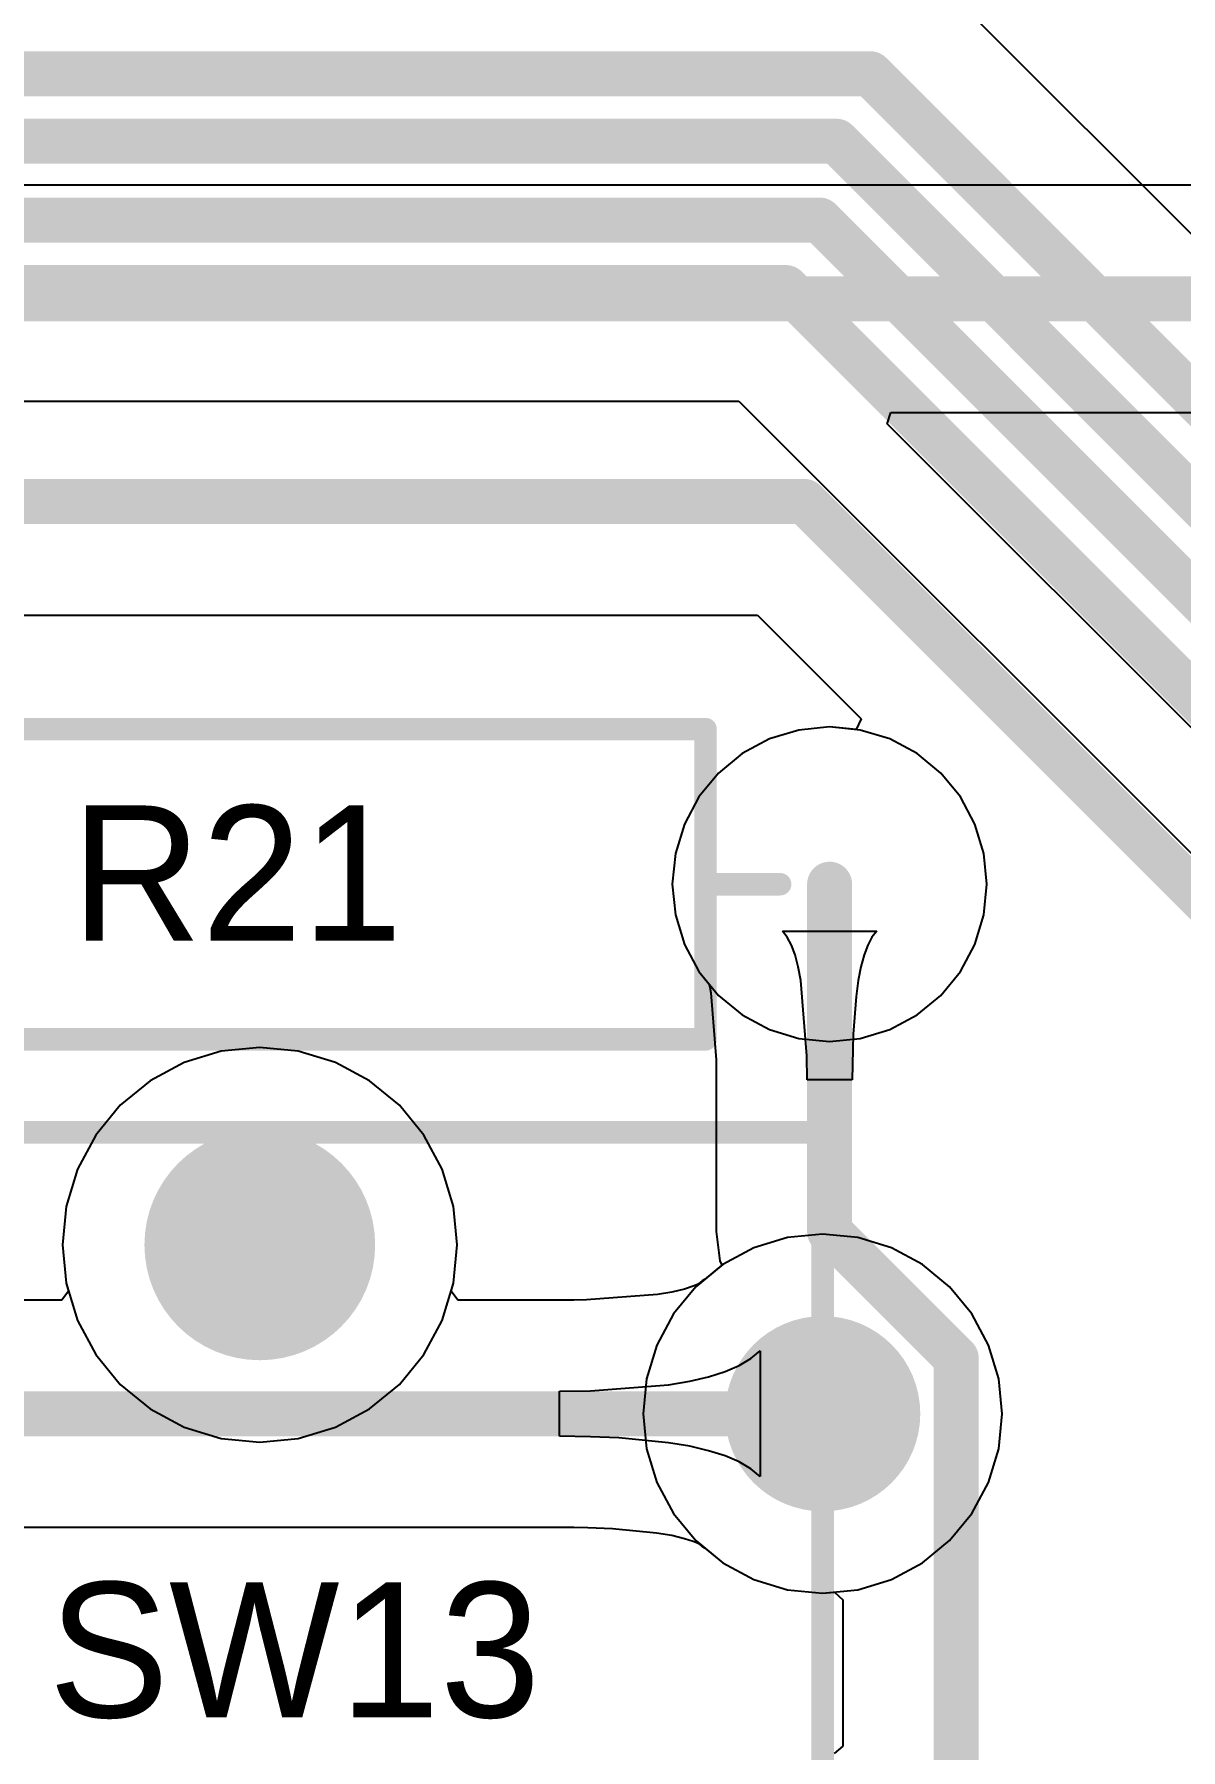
# Model space of a CAD drawing. Header units: millimetres. Extents: x 0 to 140, y 0 to 130.
# Drawn here: x 94.58 to 107.52, y 61.61 to 80.96 of the extents above; entities that cross this region are included whole.
import ezdxf

# ---------------------------------------------------------------- set-up
doc = ezdxf.new("R2010")
doc.units = ezdxf.units.MM
for name, color, linetype in [('BottomLayer', 5, 'Continuous'), ('BottomSolder', 6, 'Continuous'), ('MultiLayer', 9, 'Continuous'), ('PadHoleLayer', 156, 'Continuous'), ('TopLayer', 1, 'Continuous'), ('TopOverlay', 2, 'Continuous'), ('TopSolder', 216, 'Continuous')]:
    doc.layers.add(name, color=color, linetype=linetype)

# ---------------------------------------------------------------- blocks, each defined once
blk = doc.blocks.new('SW_4P_B_1')
at = {"layer": 'BottomLayer'}
h = blk.add_hatch(color=5, dxfattribs=at)
edge = h.paths.add_edge_path()
edge.add_arc((-0.0254, 4.445), 1.2, 0, 360)
h = blk.add_hatch(color=5, dxfattribs=at)
edge = h.paths.add_edge_path()
edge.add_arc((-6.3754, 2.54), 1, 0, 360)
h = blk.add_hatch(color=5, dxfattribs=at)
edge = h.paths.add_edge_path()
edge.add_arc((6.35, 2.54), 1, 0, 360)
h = blk.add_hatch(color=5, dxfattribs=at)
edge = h.paths.add_edge_path()
edge.add_arc((-6.3754, -2.54), 1, 0, 360)
h = blk.add_hatch(color=5, dxfattribs=at)
edge = h.paths.add_edge_path()
edge.add_arc((6.3246, -2.54), 1, 0, 360)
h = blk.add_hatch(color=5, dxfattribs=at)
edge = h.paths.add_edge_path()
edge.add_arc((-0.0254, -4.445), 1.2, 0, 360)
at = {"layer": 'BottomSolder'}
h = blk.add_hatch(color=6, dxfattribs=at)
edge = h.paths.add_edge_path()
edge.add_arc((-0.0254, 4.445), 1.3016, 0, 360)
h = blk.add_hatch(color=6, dxfattribs=at)
edge = h.paths.add_edge_path()
edge.add_arc((-6.3754, 2.54), 1.1016, 0, 360)
h = blk.add_hatch(color=6, dxfattribs=at)
edge = h.paths.add_edge_path()
edge.add_arc((6.35, 2.54), 1.1016, 0, 360)
h = blk.add_hatch(color=6, dxfattribs=at)
edge = h.paths.add_edge_path()
edge.add_arc((-6.3754, -2.54), 1.1016, 0, 360)
h = blk.add_hatch(color=6, dxfattribs=at)
edge = h.paths.add_edge_path()
edge.add_arc((6.3246, -2.54), 1.1016, 0, 360)
h = blk.add_hatch(color=6, dxfattribs=at)
edge = h.paths.add_edge_path()
edge.add_arc((-0.0254, -4.445), 1.3016, 0, 360)
at = {"layer": 'MultiLayer'}
h = blk.add_hatch(color=9, dxfattribs=at)
edge = h.paths.add_edge_path()
edge.add_arc((-0.0254, 4.445), 1.2, 0, 360)
h = blk.add_hatch(color=9, dxfattribs=at)
edge = h.paths.add_edge_path()
edge.add_arc((-6.3754, 2.54), 1, 0, 360)
h = blk.add_hatch(color=9, dxfattribs=at)
edge = h.paths.add_edge_path()
edge.add_arc((6.35, 2.54), 1, 0, 360)
h = blk.add_hatch(color=9, dxfattribs=at)
edge = h.paths.add_edge_path()
edge.add_arc((-6.3754, -2.54), 1, 0, 360)
h = blk.add_hatch(color=9, dxfattribs=at)
edge = h.paths.add_edge_path()
edge.add_arc((6.3246, -2.54), 1, 0, 360)
h = blk.add_hatch(color=9, dxfattribs=at)
edge = h.paths.add_edge_path()
edge.add_arc((-0.0254, -4.445), 1.2, 0, 360)
at = {"layer": 'PadHoleLayer'}
h = blk.add_hatch(color=156, dxfattribs=at)
edge = h.paths.add_edge_path()
edge.add_arc((-0.0254, 4.445), 1, 0, 360)
h = blk.add_hatch(color=156, dxfattribs=at)
edge = h.paths.add_edge_path()
edge.add_arc((-6.3754, 2.54), 0.6, 0, 360)
h = blk.add_hatch(color=156, dxfattribs=at)
edge = h.paths.add_edge_path()
edge.add_arc((6.35, 2.54), 0.6, 0, 360)
h = blk.add_hatch(color=156, dxfattribs=at)
edge = h.paths.add_edge_path()
edge.add_arc((-6.3754, -2.54), 0.6, 0, 360)
h = blk.add_hatch(color=156, dxfattribs=at)
edge = h.paths.add_edge_path()
edge.add_arc((6.3246, -2.54), 0.6, 0, 360)
h = blk.add_hatch(color=156, dxfattribs=at)
edge = h.paths.add_edge_path()
edge.add_arc((-0.0254, -4.445), 1, 0, 360)
at = {"layer": 'TopLayer'}
h = blk.add_hatch(color=1, dxfattribs=at)
edge = h.paths.add_edge_path()
edge.add_arc((-0.0254, 4.445), 1.2, 0, 360)
h = blk.add_hatch(color=1, dxfattribs=at)
edge = h.paths.add_edge_path()
edge.add_arc((-6.3754, 2.54), 1, 0, 360)
h = blk.add_hatch(color=1, dxfattribs=at)
edge = h.paths.add_edge_path()
edge.add_arc((6.35, 2.54), 1, 0, 360)
h = blk.add_hatch(color=1, dxfattribs=at)
edge = h.paths.add_edge_path()
edge.add_arc((-6.3754, -2.54), 1, 0, 360)
h = blk.add_hatch(color=1, dxfattribs=at)
edge = h.paths.add_edge_path()
edge.add_arc((6.3246, -2.54), 1, 0, 360)
h = blk.add_hatch(color=1, dxfattribs=at)
edge = h.paths.add_edge_path()
edge.add_arc((-0.0254, -4.445), 1.2, 0, 360)
at = {"layer": 'TopSolder'}
h = blk.add_hatch(color=216, dxfattribs=at)
edge = h.paths.add_edge_path()
edge.add_arc((-0.0254, 4.445), 1.3016, 0, 360)
h = blk.add_hatch(color=216, dxfattribs=at)
edge = h.paths.add_edge_path()
edge.add_arc((-6.3754, 2.54), 1.1016, 0, 360)
h = blk.add_hatch(color=216, dxfattribs=at)
edge = h.paths.add_edge_path()
edge.add_arc((6.35, 2.54), 1.1016, 0, 360)
h = blk.add_hatch(color=216, dxfattribs=at)
edge = h.paths.add_edge_path()
edge.add_arc((-6.3754, -2.54), 1.1016, 0, 360)
h = blk.add_hatch(color=216, dxfattribs=at)
edge = h.paths.add_edge_path()
edge.add_arc((6.3246, -2.54), 1.1016, 0, 360)
h = blk.add_hatch(color=216, dxfattribs=at)
edge = h.paths.add_edge_path()
edge.add_arc((-0.0254, -4.445), 1.3016, 0, 360)
at = {"layer": 'TopOverlay', "const_width": 0.254}
for points in [[(-6.3754, 5.715), (-6.3754, -5.715)], [(6.3246, 5.715), (-6.3754, 5.715)], [(6.3246, 5.715), (6.3246, -5.715)], [(6.3246, -5.715), (-6.3754, -5.715)]]:
    blk.add_lwpolyline(points, dxfattribs=at)
at = {"layer": 'TopOverlay', "const_width": 0.127}
for points in [[(-6.4389, 5.715, 1), (-6.3119, 5.715, 1)], [(-6.4389, 5.715, 1), (-6.3119, 5.715, 1)], [(6.2611, 5.715, 1), (6.3881, 5.715, 1)], [(6.2611, 5.715, 1), (6.3881, 5.715, 1)], [(-6.4389, -5.715, 1), (-6.3119, -5.715, 1)], [(-6.4389, -5.715, 1), (-6.3119, -5.715, 1)], [(6.2611, -5.715, 1), (6.3881, -5.715, 1)], [(6.2611, -5.715, 1), (6.3881, -5.715, 1)]]:
    blk.add_lwpolyline(points, format="xyb", close=True, dxfattribs=at)
blk = doc.blocks.new('_________1_2__30')
at = {"layer": 'BottomLayer'}
h = blk.add_hatch(color=5, dxfattribs=at)
edge = h.paths.add_edge_path()
edge.add_arc((-6.4, 0), 0.75, 0, 360)
h = blk.add_hatch(color=5, dxfattribs=at)
edge = h.paths.add_edge_path()
edge.add_arc((6.4, 0), 0.75, 0, 360)
at = {"layer": 'BottomSolder'}
h = blk.add_hatch(color=6, dxfattribs=at)
edge = h.paths.add_edge_path()
edge.add_arc((-6.4, 0), 0.852, 0, 360)
h = blk.add_hatch(color=6, dxfattribs=at)
edge = h.paths.add_edge_path()
edge.add_arc((6.4, 0), 0.852, 0, 360)
at = {"layer": 'MultiLayer'}
h = blk.add_hatch(color=9, dxfattribs=at)
edge = h.paths.add_edge_path()
edge.add_arc((-6.4, 0), 0.75, 0, 360)
h = blk.add_hatch(color=9, dxfattribs=at)
edge = h.paths.add_edge_path()
edge.add_arc((6.4, 0), 0.75, 0, 360)
at = {"layer": 'PadHoleLayer'}
h = blk.add_hatch(color=156, dxfattribs=at)
edge = h.paths.add_edge_path()
edge.add_arc((-6.4, 0), 0.35, 0, 360)
h = blk.add_hatch(color=156, dxfattribs=at)
edge = h.paths.add_edge_path()
edge.add_arc((6.4, 0), 0.35, 0, 360)
at = {"layer": 'TopLayer'}
h = blk.add_hatch(color=1, dxfattribs=at)
edge = h.paths.add_edge_path()
edge.add_arc((-6.4, 0), 0.75, 0, 360)
h = blk.add_hatch(color=1, dxfattribs=at)
edge = h.paths.add_edge_path()
edge.add_arc((6.4, 0), 0.75, 0, 360)
at = {"layer": 'TopSolder'}
h = blk.add_hatch(color=216, dxfattribs=at)
edge = h.paths.add_edge_path()
edge.add_arc((-6.4, 0), 0.852, 0, 360)
h = blk.add_hatch(color=216, dxfattribs=at)
edge = h.paths.add_edge_path()
edge.add_arc((6.4, 0), 0.852, 0, 360)
at = {"layer": 'TopOverlay', "const_width": 0.254}
for points in [[(-5, -1.75), (-5, 1.75)], [(-5, 1.75), (5, 1.75)], [(5, -1.75), (5, 1.75)], [(-5.842, 0), (-5.08, 0)], [(5.08, 0), (5.842, 0)], [(-5, -1.75), (5, -1.75)]]:
    blk.add_lwpolyline(points, dxfattribs=at)
at = {"layer": 'TopOverlay', "const_width": 0.127}
for points in [[(-5.064, 1.75, 1), (-4.937, 1.75, 1)], [(-5.064, 1.75, 1), (-4.937, 1.75, 1)], [(4.937, 1.75, 1), (5.064, 1.75, 1)], [(4.937, 1.75, 1), (5.064, 1.75, 1)], [(-5.905, 0, 1), (-5.779, 0, 1)], [(-5.144, 0, 1), (-5.016, 0, 1)], [(5.016, 0, 1), (5.144, 0, 1)], [(5.779, 0, 1), (5.905, 0, 1)], [(-5.064, -1.75, 1), (-4.937, -1.75, 1)], [(-5.064, -1.75, 1), (-4.937, -1.75, 1)], [(4.937, -1.75, 1), (5.064, -1.75, 1)], [(4.937, -1.75, 1), (5.064, -1.75, 1)]]:
    blk.add_lwpolyline(points, format="xyb", close=True, dxfattribs=at)

msp = doc.modelspace()

# ---------------------------------------------------------------- linework, layer by layer
at = {"layer": 'BottomLayer'}
for p, q in [((111.075, 79.259), (81.28, 79.259)), ((104.205, 76.57), (104.244, 76.697)), ((104.244, 76.697), (111.087, 76.697)), ((110.476, 70.299), (104.205, 76.57)), ((83.45, 74.411), (102.74, 74.411)), ((102.74, 74.411), (103.91, 73.241)), ((103.91, 73.241), (103.853, 73.119)), ((102.876, 73.013), (102.569, 72.849)), ((103.209, 73.114), (102.876, 73.013)), ((103.555, 73.149), (103.209, 73.114)), ((103.853, 73.119), (103.555, 73.149)), ((102.569, 72.849), (102.3, 72.629)), ((102.3, 72.629), (102.08, 72.36)), ((102.08, 72.36), (101.916, 72.053)), ((101.916, 72.053), (101.815, 71.72)), ((101.815, 71.72), (101.78, 71.374)), ((101.78, 71.374), (101.815, 71.028)), ((101.815, 71.028), (101.916, 70.695)), ((103.077, 70.777), (103.024, 70.844)), ((103.024, 70.844), (104.086, 70.844)), ((104.086, 70.844), (104.033, 70.777)), ((101.916, 70.695), (102.08, 70.388)), ((103.124, 70.688), (103.077, 70.777)), ((103.165, 70.577), (103.124, 70.688)), ((103.986, 70.688), (103.945, 70.577)), ((104.033, 70.777), (103.986, 70.688)), ((103.201, 70.443), (103.165, 70.577)), ((103.232, 70.287), (103.201, 70.443)), ((103.909, 70.443), (103.878, 70.287)), ((103.945, 70.577), (103.909, 70.443)), ((102.08, 70.388), (102.192, 70.251)), ((102.192, 70.251), (102.202, 70.212)), ((103.298, 69.437), (103.232, 70.287)), ((103.878, 70.287), (103.853, 70.108)), ((102.202, 70.212), (102.215, 70.148)), ((102.215, 70.148), (102.274, 69.392)), ((103.853, 70.108), (103.82, 69.683)), ((103.82, 69.683), (103.809, 69.168)), ((96.692, 69.49), (96.274, 69.363)), ((97.126, 69.533), (96.692, 69.49)), ((97.561, 69.49), (97.126, 69.533)), ((97.979, 69.363), (97.561, 69.49)), ((96.274, 69.363), (95.889, 69.157)), ((98.363, 69.157), (97.979, 69.363)), ((102.274, 69.392), (102.274, 69.375)), ((102.274, 69.375), (102.274, 67.455)), ((103.301, 69.168), (103.298, 69.437)), ((95.889, 69.157), (95.552, 68.881)), ((98.701, 68.881), (98.363, 69.157)), ((103.809, 69.168), (103.301, 69.168)), ((95.552, 68.881), (95.275, 68.543)), ((98.978, 68.543), (98.701, 68.881)), ((95.275, 68.543), (95.069, 68.158)), ((99.184, 68.158), (98.978, 68.543)), ((95.069, 68.158), (94.942, 67.74)), ((99.31, 67.74), (99.184, 68.158)), ((94.942, 67.74), (94.9, 67.306)), ((99.353, 67.306), (99.31, 67.74)), ((102.274, 67.455), (102.318, 67.124)), ((94.9, 67.306), (94.942, 66.872)), ((99.31, 66.872), (99.353, 67.306)), ((102.338, 67.075), (102.144, 66.915)), ((102.318, 67.124), (102.338, 67.075)), ((94.969, 66.784), (94.893, 66.682)), ((94.942, 66.872), (94.969, 66.784)), ((99.284, 66.784), (99.31, 66.872)), ((99.359, 66.682), (99.284, 66.784)), ((101.774, 66.773), (101.612, 66.746)), ((101.917, 66.807), (101.774, 66.773)), ((102.017, 66.839), (101.917, 66.807)), ((102.071, 66.862), (102.017, 66.839)), ((102.076, 66.865), (102.071, 66.862)), ((102.117, 66.899), (102.076, 66.865)), ((102.144, 66.915), (102.117, 66.899)), ((94.893, 66.682), (93.583, 66.682)), ((100.67, 66.682), (99.359, 66.682)), ((100.811, 66.684), (100.67, 66.682)), ((101.612, 66.746), (100.811, 66.684)), ((102.534, 65.945), (102.665, 66.022)), ((102.665, 66.022), (102.77, 66.109)), ((102.77, 66.109), (102.77, 64.693)), ((101.978, 65.768), (102.19, 65.818)), ((102.19, 65.818), (102.376, 65.877)), ((102.376, 65.877), (102.534, 65.945)), ((100.509, 65.655), (100.857, 65.66)), ((100.509, 65.147), (100.509, 65.655)), ((100.857, 65.66), (101.738, 65.728)), ((101.738, 65.728), (101.978, 65.768)), ((100.857, 65.142), (100.509, 65.147)), ((101.178, 65.129), (100.857, 65.142)), ((101.738, 65.074), (101.178, 65.129)), ((101.978, 65.034), (101.738, 65.074)), ((102.19, 64.984), (101.978, 65.034)), ((102.376, 64.925), (102.19, 64.984)), ((102.534, 64.857), (102.376, 64.925)), ((102.665, 64.78), (102.534, 64.857)), ((102.77, 64.693), (102.665, 64.78)), ((93.583, 64.12), (100.67, 64.12)), ((100.67, 64.12), (100.829, 64.118)), ((100.829, 64.118), (101.106, 64.106)), ((101.106, 64.106), (101.602, 64.058)), ((101.602, 64.058), (101.774, 64.029)), ((101.774, 64.029), (101.917, 63.995)), ((101.917, 63.995), (102.017, 63.963)), ((102.017, 63.963), (102.071, 63.94)), ((102.071, 63.94), (102.076, 63.937)), ((102.076, 63.937), (102.117, 63.903)), ((102.117, 63.903), (102.144, 63.887)), ((102.144, 63.887), (102.351, 63.717)), ((102.351, 63.717), (102.701, 63.529)), ((102.701, 63.529), (103.081, 63.414)), ((103.081, 63.414), (103.476, 63.375)), ((103.476, 63.375), (103.609, 63.388)), ((103.609, 63.388), (103.703, 63.303)), ((103.703, 63.303), (103.703, 61.652)), ((103.703, 61.652), (103.608, 61.569))]:
    msp.add_line(p, q, dxfattribs=at)
at = {"layer": 'BottomLayer', "const_width": 0.508}
for points in [[(81.28, 77.978), (112.915, 77.978)], [(81.915, 75.692), (103.271, 75.692)], [(103.271, 75.692), (110.871, 68.092)], [(103.555, 67.455), (103.555, 71.374)], [(103.555, 67.455), (104.984, 66.026)], [(104.984, 56.42), (104.984, 66.026)], [(90.776, 65.401), (103.476, 65.401)]]:
    msp.add_lwpolyline(points, dxfattribs=at)
at = {"layer": 'BottomLayer', "const_width": 0.254}
for points in [[(103.144, 75.692, 1), (103.398, 75.692, 1)], [(103.144, 75.692, 1), (103.398, 75.692, 1)], [(103.428, 71.374, 1), (103.682, 71.374, 1)], [(103.428, 67.455, 1), (103.682, 67.455, 1)], [(103.428, 67.455, 1), (103.682, 67.455, 1)], [(104.857, 66.026, 1), (105.111, 66.026, 1)], [(104.857, 66.026, 1), (105.111, 66.026, 1)], [(103.349, 65.401, 1), (103.603, 65.401, 1)]]:
    msp.add_lwpolyline(points, format="xyb", close=True, dxfattribs=at)
at = {"layer": 'TopLayer'}
for p, q in [((114.238, 72.105), (104.919, 81.424)), ((83.662, 76.824), (102.532, 76.824)), ((102.532, 76.824), (109.801, 69.555)), ((102.876, 73.013), (102.569, 72.849)), ((103.209, 73.114), (102.876, 73.013)), ((103.555, 73.149), (103.209, 73.114)), ((103.901, 73.114), (103.555, 73.149)), ((104.234, 73.013), (103.901, 73.114)), ((104.541, 72.849), (104.234, 73.013)), ((102.569, 72.849), (102.3, 72.629)), ((104.81, 72.629), (104.541, 72.849)), ((102.3, 72.629), (102.08, 72.36)), ((105.03, 72.36), (104.81, 72.629)), ((102.08, 72.36), (101.916, 72.053)), ((105.194, 72.053), (105.03, 72.36)), ((101.916, 72.053), (101.815, 71.72)), ((105.295, 71.72), (105.194, 72.053)), ((101.815, 71.72), (101.78, 71.374)), ((105.33, 71.374), (105.295, 71.72)), ((101.78, 71.374), (101.815, 71.028)), ((105.295, 71.028), (105.33, 71.374)), ((101.815, 71.028), (101.916, 70.695)), ((105.194, 70.695), (105.295, 71.028)), ((101.916, 70.695), (102.08, 70.388)), ((105.03, 70.388), (105.194, 70.695)), ((102.08, 70.388), (102.3, 70.119)), ((104.81, 70.119), (105.03, 70.388)), ((102.3, 70.119), (102.569, 69.899)), ((104.541, 69.899), (104.81, 70.119)), ((102.569, 69.899), (102.876, 69.735)), ((104.234, 69.735), (104.541, 69.899)), ((102.876, 69.735), (103.209, 69.634)), ((103.901, 69.634), (104.234, 69.735)), ((96.692, 69.49), (96.274, 69.363)), ((97.126, 69.533), (96.692, 69.49)), ((97.561, 69.49), (97.126, 69.533)), ((97.979, 69.363), (97.561, 69.49)), ((103.209, 69.634), (103.555, 69.599)), ((103.555, 69.599), (103.901, 69.634)), ((96.274, 69.363), (95.889, 69.157)), ((98.363, 69.157), (97.979, 69.363)), ((95.889, 69.157), (95.552, 68.881)), ((98.701, 68.881), (98.363, 69.157)), ((95.552, 68.881), (95.275, 68.543)), ((98.978, 68.543), (98.701, 68.881)), ((95.275, 68.543), (95.069, 68.158)), ((99.184, 68.158), (98.978, 68.543)), ((95.069, 68.158), (94.942, 67.74)), ((99.31, 67.74), (99.184, 68.158)), ((94.942, 67.74), (94.9, 67.306)), ((99.353, 67.306), (99.31, 67.74)), ((103.081, 67.388), (102.701, 67.273)), ((103.476, 67.427), (103.081, 67.388)), ((103.872, 67.388), (103.476, 67.427)), ((104.252, 67.273), (103.872, 67.388)), ((94.9, 67.306), (94.942, 66.872)), ((99.31, 66.872), (99.353, 67.306)), ((102.701, 67.273), (102.351, 67.085)), ((104.602, 67.085), (104.252, 67.273)), ((102.351, 67.085), (102.044, 66.833)), ((104.909, 66.833), (104.602, 67.085)), ((94.942, 66.872), (95.069, 66.454)), ((99.184, 66.454), (99.31, 66.872)), ((102.044, 66.833), (101.792, 66.526)), ((105.161, 66.526), (104.909, 66.833)), ((95.069, 66.454), (95.275, 66.069)), ((98.978, 66.069), (99.184, 66.454)), ((101.792, 66.526), (101.605, 66.176)), ((105.348, 66.176), (105.161, 66.526)), ((95.275, 66.069), (95.552, 65.731)), ((98.701, 65.731), (98.978, 66.069)), ((101.605, 66.176), (101.49, 65.796)), ((105.463, 65.796), (105.348, 66.176)), ((95.552, 65.731), (95.889, 65.455)), ((98.363, 65.455), (98.701, 65.731)), ((101.49, 65.796), (101.451, 65.401)), ((105.502, 65.401), (105.463, 65.796)), ((95.889, 65.455), (96.274, 65.249)), ((97.979, 65.249), (98.363, 65.455)), ((96.274, 65.249), (96.692, 65.122)), ((97.561, 65.122), (97.979, 65.249)), ((101.451, 65.401), (101.49, 65.006)), ((105.463, 65.006), (105.502, 65.401)), ((96.692, 65.122), (97.126, 65.079)), ((97.126, 65.079), (97.561, 65.122)), ((101.49, 65.006), (101.605, 64.626)), ((105.348, 64.626), (105.463, 65.006)), ((101.605, 64.626), (101.792, 64.276)), ((105.161, 64.276), (105.348, 64.626)), ((101.792, 64.276), (102.044, 63.969)), ((104.909, 63.969), (105.161, 64.276)), ((102.044, 63.969), (102.351, 63.717)), ((104.602, 63.717), (104.909, 63.969)), ((102.351, 63.717), (102.701, 63.529)), ((104.252, 63.529), (104.602, 63.717)), ((102.701, 63.529), (103.081, 63.414)), ((103.872, 63.414), (104.252, 63.529)), ((103.081, 63.414), (103.476, 63.375)), ((103.476, 63.375), (103.872, 63.414))]:
    msp.add_line(p, q, dxfattribs=at)
at = {"layer": 'TopLayer', "const_width": 0.508}
for points in [[(76.708, 80.518), (104.013, 80.518)], [(104.013, 80.518), (113.707, 70.824)], [(74.93, 79.756), (103.632, 79.756)], [(103.632, 79.756), (113.326, 70.062)], [(73.279, 78.867), (103.443, 78.867)], [(103.443, 78.867), (113.01, 69.3)], [(71.501, 78.105), (103.062, 78.105)], [(103.062, 78.105), (112.079, 69.088)]]:
    msp.add_lwpolyline(points, dxfattribs=at)
at = {"layer": 'TopLayer', "const_width": 0.254}
for points in [[(103.886, 80.518, 1), (104.14, 80.518, 1)], [(103.886, 80.518, 1), (104.14, 80.518, 1)], [(103.505, 79.756, 1), (103.759, 79.756, 1)], [(103.505, 79.756, 1), (103.759, 79.756, 1)], [(103.316, 78.867, 1), (103.57, 78.867, 1)], [(103.316, 78.867, 1), (103.57, 78.867, 1)], [(102.935, 78.105, 1), (103.189, 78.105, 1)], [(102.935, 78.105, 1), (103.189, 78.105, 1)]]:
    msp.add_lwpolyline(points, format="xyb", close=True, dxfattribs=at)

# ---------------------------------------------------------------- block references
for name, p, rotation in [('_________1_2__30', (97.155, 71.374), 360), ('SW_4P_B_1', (97.101, 62.861), 180)]:
    msp.add_blockref(name, p, dxfattribs=dict(rotation=rotation))

# ---------------------------------------------------------------- texts
at = {"layer": 'TopOverlay'}
for s, p in [('R21', (94.997, 70.739)), ('SW13', (94.743, 61.976))]:
    msp.add_text(s, height=1.524, dxfattribs=at).set_placement(p)

doc.saveas('drawing.dxf')
